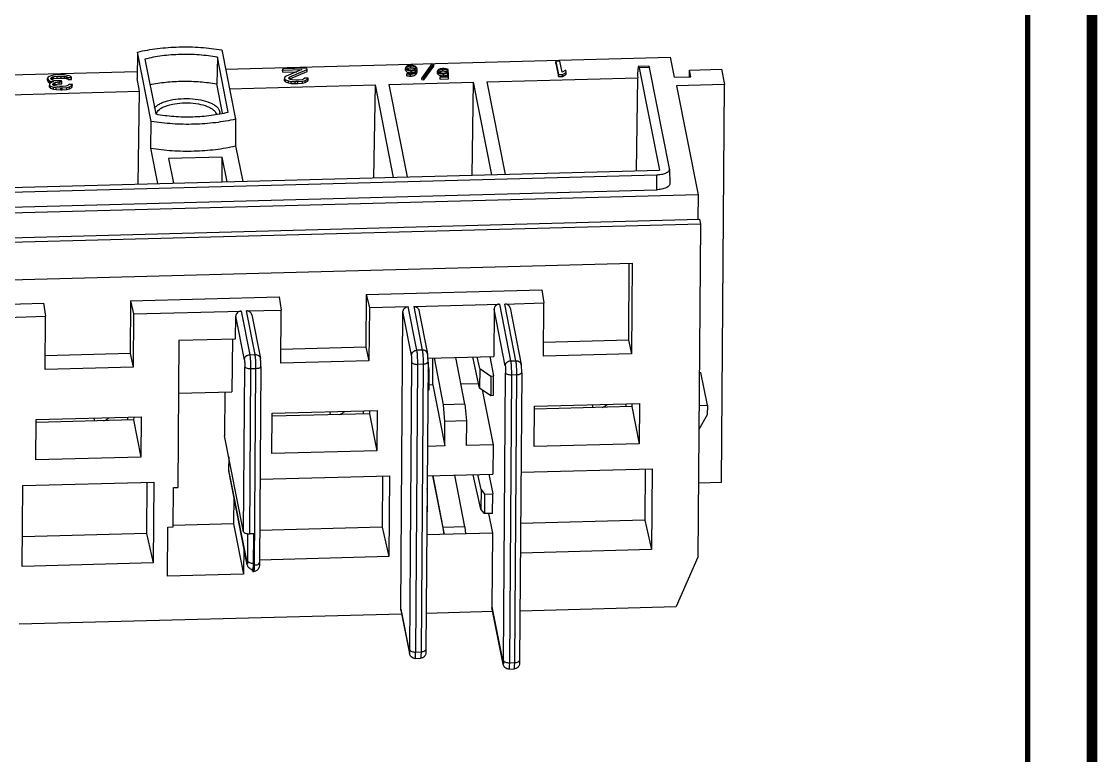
# Model space of a CAD drawing. Header units: millimetres. Extents: x -386 to 595, y -1 to 421.
# Drawn here: x 494.4 to 594.5, y 253.9 to 322.2 of the extents above; entities that cross this region are included whole.
import ezdxf

# ---------------------------------------------------------------- set-up
doc = ezdxf.new("R2010")
doc.units = ezdxf.units.MM
doc.header["$LTSCALE"] = 32.67
doc.layers.get('0').update_dxf_attribs({"linetype": 'CONTINUOUS'})

msp = doc.modelspace()

# ---------------------------------------------------------------- linework, layer by layer
at = {"color": 7, "linetype": 'Continuous'}
for p, q in [((505.21513, 319.32572), (505.17059, 316.87507)), ((506.49107, 312.87693), (505.21513, 319.32572)), ((513.05517, 319.53539), (514.33111, 313.0866)), ((505.89544, 318.66467), (506.904, 313.56722)), ((512.64224, 318.84511), (512.57976, 316.36577)), ((513.65081, 313.74765), (512.64224, 318.84511)), ((513.40873, 317.74845), (554.78621, 318.85502)), ((544.12952, 318.27347), (544.13083, 318.45618)), ((544.12952, 318.27347), (544.37039, 317.05604)), ((544.50461, 318.46618), (544.13083, 318.45618)), ((544.13083, 318.45618), (544.37171, 317.23875)), ((544.70449, 317.45597), (544.50461, 318.46618)), ((555.15453, 316.99346), (554.78621, 318.85502)), ((463.18492, 316.40528), (505.18247, 317.52845)), ((518.7124, 317.59373), (518.71372, 317.77644)), ((518.7124, 317.59373), (518.73803, 317.46421)), ((520.9564, 317.83642), (518.71372, 317.77644)), ((518.71372, 317.77644), (518.73934, 317.64693)), ((518.73803, 317.46421), (518.73934, 317.64693)), ((518.73803, 317.46421), (520.02298, 317.49858)), ((518.73934, 317.64693), (520.48365, 317.69358)), ((520.48365, 317.69358), (519.03898, 317.08206)), ((519.36453, 316.82997), (520.98071, 317.52419)), ((519.36584, 317.01268), (520.98203, 317.7069)), ((520.98203, 317.7069), (520.9564, 317.83642)), ((520.98071, 317.52419), (520.98203, 317.7069)), ((530.14049, 317.63119), (530.14181, 317.8139)), ((530.26706, 317.81725), (530.26657, 317.83069)), ((530.2727, 317.12211), (530.27401, 317.30482)), ((530.32823, 317.34899), (530.27401, 317.30482)), ((530.60382, 317.09252), (530.60513, 317.27523)), ((530.6406, 317.8602), (530.64192, 318.04291)), ((530.6576, 317.40494), (530.65892, 317.58765)), ((531.05678, 317.83569), (531.05692, 317.85547)), ((531.05692, 317.85547), (531.05914, 317.83567)), ((531.1047, 317.72004), (531.11322, 317.66592)), ((531.10742, 317.25332), (531.10874, 317.43603)), ((531.21937, 317.49454), (531.21967, 317.53649)), ((532.573, 318.22143), (531.666, 316.94447)), ((531.85689, 316.73812), (532.76389, 318.01508)), ((531.8582, 316.92084), (532.7652, 318.19779)), ((532.7652, 318.19779), (532.573, 318.22143)), ((532.76389, 318.01508), (532.7652, 318.19779)), ((533.11388, 317.3589), (533.11421, 317.34844)), ((533.11421, 317.34844), (533.11534, 317.54161)), ((533.1152, 317.54161), (533.11553, 317.53116)), ((533.59488, 317.57062), (533.59619, 317.75333)), ((533.66312, 317.11963), (533.66444, 317.30234)), ((534.14188, 317.43472), (533.99324, 317.44356)), ((534.0221, 317.47952), (534.02342, 317.66223)), ((534.0221, 317.47952), (534.09972, 317.5115)), ((534.02342, 317.66223), (534.10103, 317.69421)), ((534.03464, 317.39341), (534.02884, 317.05151)), ((534.09972, 317.5115), (534.10103, 317.69421)), ((534.15206, 317.01209), (534.14188, 317.43472)), ((544.37171, 317.23875), (544.74549, 317.24875)), ((545.0424, 317.64728), (544.70449, 317.45597)), ((544.74417, 317.06603), (545.08208, 317.25735)), ((544.74417, 317.06603), (544.74549, 317.24875)), ((544.74549, 317.24875), (545.0834, 317.44006)), ((545.0834, 317.44006), (545.0424, 317.64728)), ((545.08208, 317.25735), (545.0834, 317.44006)), ((552.78617, 318.0227), (551.81121, 317.99662)), ((552.83236, 317.89348), (551.86245, 317.86754)), ((551.86245, 317.86754), (553.74933, 308.33098)), ((554.69515, 308.47866), (552.83236, 317.89348)), ((556.5419, 317.6425), (559.51947, 317.72213)), ((556.54913, 317.03244), (556.5419, 317.6425)), ((556.66234, 317.03378), (556.5419, 317.6425)), ((559.51947, 317.72213), (559.80049, 316.30179)), ((496.84029, 316.72235), (496.8416, 316.90506)), ((496.84029, 316.72235), (496.86079, 316.61874)), ((496.88852, 316.98444), (496.8416, 316.90506)), ((496.8416, 316.90506), (496.8621, 316.80145)), ((496.86079, 316.61874), (496.8621, 316.80145)), ((496.86079, 316.61874), (496.94358, 316.51679)), ((496.8621, 316.80145), (496.9449, 316.69951)), ((496.99774, 317.06548), (496.88852, 316.98444)), ((496.94358, 316.51679), (496.9449, 316.69951)), ((496.94358, 316.51679), (497.08355, 316.44242)), ((496.9449, 316.69951), (497.08487, 316.62513)), ((497.17438, 317.12228), (496.99774, 317.06548)), ((497.02046, 316.12825), (497.0214, 316.25924)), ((497.06357, 316.41624), (497.02178, 316.31096)), ((497.02178, 316.31096), (497.03203, 316.25916)), ((497.03071, 316.07645), (497.03203, 316.25916)), ((497.03203, 316.25916), (497.11482, 316.15721)), ((497.17279, 316.49728), (497.06357, 316.41624)), ((497.08355, 316.44242), (497.08487, 316.62513)), ((497.08487, 316.62513), (497.4066, 316.58166)), ((497.15309, 316.91339), (497.20513, 316.96687)), ((497.17359, 316.80978), (497.15309, 316.91339)), ((497.4066, 316.58166), (497.17279, 316.49728)), ((497.31868, 316.7095), (497.17359, 316.80978)), ((497.41332, 317.18075), (497.17438, 317.12228)), ((497.20382, 316.78415), (497.20513, 316.96687)), ((497.20513, 316.96687), (497.31948, 317.022)), ((497.21322, 316.78869), (497.31816, 316.83929)), ((497.31816, 316.83929), (497.31948, 317.022)), ((497.31816, 316.83929), (497.43763, 316.86853)), ((497.51582, 316.6627), (497.31868, 316.7095)), ((497.31948, 317.022), (497.43895, 317.05124)), ((497.33326, 316.31929), (497.43735, 316.42624)), ((497.34351, 316.26749), (497.33326, 316.31929)), ((497.48348, 316.19311), (497.34351, 316.26749)), ((497.65738, 317.21332), (497.41332, 317.18075)), ((497.41987, 316.22691), (497.43604, 316.24352)), ((497.43604, 316.24352), (497.43735, 316.42624)), ((497.43604, 316.24352), (497.55038, 316.29866)), ((497.43735, 316.42624), (497.5517, 316.48138)), ((497.43763, 316.86853), (497.43895, 317.05124)), ((497.43763, 316.86853), (497.74399, 316.90276)), ((497.43895, 317.05124), (497.7453, 317.08547)), ((497.89473, 316.64679), (497.51582, 316.6627)), ((497.55038, 316.29866), (497.5517, 316.48138)), ((497.55038, 316.29866), (497.91391, 316.36046)), ((497.5517, 316.48138), (497.91523, 316.54318)), ((498.15576, 317.22665), (497.65738, 317.21332)), ((497.74399, 316.90276), (497.7453, 317.08547)), ((497.74399, 316.90276), (498.11777, 316.91275)), ((497.7453, 317.08547), (498.11909, 317.09547)), ((498.14391, 316.65345), (497.89473, 316.64679)), ((497.91391, 316.36046), (497.91523, 316.54318)), ((497.91391, 316.36046), (498.1631, 316.36713)), ((497.91523, 316.54318), (498.16442, 316.54984)), ((498.11777, 316.91275), (498.11909, 317.09547)), ((498.11777, 316.91275), (498.43438, 316.89518)), ((498.11909, 317.09547), (498.43569, 317.0779)), ((498.16442, 316.54984), (498.14391, 316.65345)), ((498.41007, 317.20741), (498.15576, 317.22665)), ((498.1631, 316.36713), (498.16442, 316.54984)), ((498.66951, 317.16227), (498.41007, 317.20741)), ((498.43438, 316.89518), (498.43569, 317.0779)), ((498.43438, 316.89518), (498.5641, 316.87261)), ((498.43569, 317.0779), (498.56541, 317.05532)), ((498.5641, 316.87261), (498.56541, 317.05532)), ((498.5641, 316.87261), (498.69894, 316.82414)), ((498.56541, 317.05532), (498.70026, 317.00685)), ((498.86665, 317.11546), (498.66951, 317.16227)), ((498.69894, 316.82414), (498.70026, 317.00685)), ((498.69894, 316.82414), (498.77149, 316.774)), ((498.70026, 317.00685), (498.7728, 316.95671)), ((498.83863, 316.30747), (498.72942, 316.22643)), ((498.77149, 316.774), (498.7728, 316.95671)), ((498.77149, 316.774), (499.08297, 316.78233)), ((498.7728, 316.95671), (499.08429, 316.96504)), ((499.15012, 316.3158), (498.83863, 316.30747)), ((499.00662, 317.04108), (498.86665, 317.11546)), ((499.08429, 316.96504), (499.00662, 317.04108)), ((499.08297, 316.78233), (499.08429, 316.96504)), ((499.10832, 316.21053), (499.15012, 316.3158)), ((499.1488, 316.13309), (499.15012, 316.3158)), ((505.40688, 315.68083), (505.17059, 316.87507)), ((513.11918, 313.63947), (512.57976, 316.36577)), ((513.77356, 315.90458), (527.33537, 316.26728)), ((518.88665, 316.71303), (518.8876, 316.84401)), ((518.88665, 316.71303), (518.8969, 316.66122)), ((518.92977, 317.00102), (518.88797, 316.89574)), ((518.88797, 316.89574), (518.89822, 316.84394)), ((518.8969, 316.66122), (518.89822, 316.84394)), ((518.8969, 316.66122), (518.9797, 316.55928)), ((518.89822, 316.84394), (518.98102, 316.74199)), ((519.03898, 317.08206), (518.92977, 317.00102)), ((518.9797, 316.55928), (518.98102, 316.74199)), ((518.9797, 316.55928), (519.24939, 316.46233)), ((518.98102, 316.74199), (519.2507, 316.64505)), ((519.24939, 316.46233), (519.2507, 316.64505)), ((519.24939, 316.46233), (519.50883, 316.41719)), ((519.2507, 316.64505), (519.51014, 316.5999)), ((519.26175, 316.90574), (519.36584, 317.01268)), ((519.272, 316.85393), (519.26175, 316.90574)), ((519.41197, 316.77956), (519.272, 316.85393)), ((519.34836, 316.81336), (519.36453, 316.82997)), ((519.36453, 316.82997), (519.36584, 317.01268)), ((519.60911, 316.73275), (519.41197, 316.77956)), ((519.50883, 316.41719), (519.51014, 316.5999)), ((519.50883, 316.41719), (519.88773, 316.40128)), ((519.51014, 316.5999), (519.88905, 316.584)), ((519.92572, 316.71518), (519.60911, 316.73275)), ((519.88773, 316.40128), (519.88905, 316.584)), ((519.88773, 316.40128), (520.13692, 316.40795)), ((519.88905, 316.584), (520.13824, 316.59066)), ((520.17491, 316.72184), (519.92572, 316.71518)), ((520.13692, 316.40795), (520.13824, 316.59066)), ((520.13692, 316.40795), (520.56787, 316.44551)), ((520.13824, 316.59066), (520.56919, 316.62823)), ((520.48127, 316.75607), (520.17491, 316.72184)), ((520.65791, 316.81288), (520.48127, 316.75607)), ((520.56787, 316.44551), (520.56919, 316.62823)), ((520.56787, 316.44551), (520.80681, 316.50398)), ((520.56919, 316.62823), (520.80813, 316.6867)), ((520.76713, 316.89392), (520.65791, 316.81288)), ((521.07861, 316.90225), (520.76713, 316.89392)), ((520.80681, 316.50398), (520.80813, 316.6867)), ((520.80681, 316.50398), (521.0355, 316.61426)), ((520.80813, 316.6867), (521.03681, 316.79697)), ((521.0355, 316.61426), (521.03681, 316.79697)), ((521.0355, 316.61426), (521.07729, 316.71954)), ((521.03681, 316.79697), (521.07861, 316.90225)), ((521.07729, 316.71954), (521.07861, 316.90225)), ((527.19794, 307.6209), (527.33537, 316.26728)), ((529.03639, 307.67006), (527.33537, 316.26728)), ((528.57824, 316.30051), (536.47139, 316.5116)), ((528.57824, 316.30051), (530.27926, 307.7033)), ((531.66468, 316.76176), (531.666, 316.94447)), ((531.66468, 316.76176), (531.85689, 316.73812)), ((531.666, 316.94447), (531.8582, 316.92084)), ((531.85689, 316.73812), (531.8582, 316.92084)), ((533.33867, 316.85037), (533.34708, 316.80788)), ((534.02884, 317.05151), (533.33999, 317.03309)), ((533.33999, 317.03309), (533.34839, 316.99059)), ((533.34708, 316.80788), (533.34839, 316.99059)), ((533.34708, 316.80788), (534.15074, 316.82937)), ((533.34839, 316.99059), (534.15206, 317.01209)), ((534.15074, 316.82937), (534.15206, 317.01209)), ((536.33396, 307.86523), (536.47139, 316.5116)), ((538.17241, 307.91439), (536.47139, 316.5116)), ((537.71425, 316.54484), (551.75573, 316.92036)), ((537.71425, 316.54484), (539.41527, 307.94763)), ((544.37039, 317.05604), (544.37171, 317.23875)), ((544.37039, 317.05604), (544.74417, 317.06603)), ((551.61831, 308.27398), (551.75573, 316.92036)), ((551.71909, 317.10556), (551.75573, 316.92036)), ((555.15453, 316.99346), (556.66234, 317.03378)), ((559.80049, 316.30179), (555.35861, 316.183)), ((559.53389, 279.30228), (559.80049, 316.30179)), ((491.3654, 315.30531), (505.40688, 315.68083)), ((497.02046, 316.12825), (497.03071, 316.07645)), ((497.03071, 316.07645), (497.11351, 315.9745)), ((497.11351, 315.9745), (497.11482, 316.15721)), ((497.11351, 315.9745), (497.38319, 315.87755)), ((497.11482, 316.15721), (497.38451, 316.06027)), ((497.38319, 315.87755), (497.38451, 316.06027)), ((497.38319, 315.87755), (497.64263, 315.83241)), ((497.38451, 316.06027), (497.64395, 316.01512)), ((497.68062, 316.1463), (497.48348, 316.19311)), ((497.64263, 315.83241), (497.64395, 316.01512)), ((497.64263, 315.83241), (498.08383, 315.81817)), ((497.64395, 316.01512), (498.08515, 316.00088)), ((497.99723, 316.12873), (497.68062, 316.1463)), ((498.24642, 316.1354), (497.99723, 316.12873)), ((498.08383, 315.81817), (498.08515, 316.00088)), ((498.08383, 315.81817), (498.20843, 315.8215)), ((498.08515, 316.00088), (498.20974, 316.00422)), ((498.20843, 315.8215), (498.20974, 316.00422)), ((498.20843, 315.8215), (498.63938, 315.85907)), ((498.20974, 316.00422), (498.6407, 316.04178)), ((498.55278, 316.16963), (498.24642, 316.1354)), ((498.72942, 316.22643), (498.55278, 316.16963)), ((498.63938, 315.85907), (498.6407, 316.04178)), ((498.63938, 315.85907), (498.87832, 315.91754)), ((498.6407, 316.04178), (498.87963, 316.10025)), ((498.87832, 315.91754), (498.87963, 316.10025)), ((498.87832, 315.91754), (499.10701, 316.02781)), ((498.87963, 316.10025), (499.10832, 316.21053)), ((499.10701, 316.02781), (499.10832, 316.21053)), ((499.10701, 316.02781), (499.1488, 316.13309)), ((505.26945, 307.03445), (505.40688, 315.68083)), ((555.35861, 316.183), (557.36593, 306.03771)), ((506.4531, 310.39306), (506.49107, 312.87693)), ((514.33111, 313.0866), (514.34011, 310.60399)), ((507.1079, 307.08362), (506.4531, 310.39306)), ((514.34011, 310.60399), (514.99491, 307.29455)), ((513.0903, 309.54515), (508.10655, 309.41187)), ((508.10655, 309.41187), (508.55953, 307.12244)), ((513.07371, 307.24317), (513.0903, 309.54515)), ((513.54328, 307.25572), (513.0903, 309.54515)), ((468.91253, 306.06214), (553.74933, 308.33098)), ((554.69895, 308.43903), (554.69515, 308.47866)), ((554.69939, 308.43993), (554.72879, 307.06948)), ((469.35078, 305.65375), (553.47645, 307.90357)), ((553.47645, 307.90357), (553.46973, 306.51727)), ((469.34406, 304.26746), (553.46973, 306.51727)), ((557.36593, 306.03771), (465.67765, 303.58564)), ((557.36593, 306.03771), (557.32793, 303.76563)), ((465.8712, 301.31348), (557.47249, 303.76322)), ((557.56239, 303.30885), (465.9611, 300.85911)), ((557.56239, 303.30885), (557.33923, 272.33889)), ((557.47249, 303.76322), (557.56239, 303.30885)), ((472.25212, 297.56875), (551.22152, 299.68067)), ((550.91962, 299.6726), (550.86805, 292.51514)), ((551.22152, 299.68067), (551.16078, 291.25126)), ((504.55448, 296.17333), (518.38719, 296.54326)), ((518.38719, 296.54326), (518.57587, 295.32443)), ((526.48297, 296.75977), (526.44768, 291.86205)), ((526.48297, 296.75977), (542.80755, 297.19635)), ((526.48297, 296.75977), (526.77605, 295.54373)), ((542.80755, 297.19635), (542.99624, 295.97752)), ((480.13412, 295.52024), (496.4587, 295.95682)), ((496.4587, 295.95682), (496.64738, 294.73799)), ((504.55448, 296.17333), (504.51919, 291.2756)), ((504.55448, 296.17333), (504.84756, 294.95729)), ((515.34985, 295.23816), (518.57587, 295.32443)), ((516.15278, 291.18004), (515.34985, 295.23816)), ((518.54024, 290.37887), (518.57587, 295.32443)), ((526.77605, 295.54373), (526.74041, 290.59817)), ((526.77605, 295.54373), (530.40077, 295.64067)), ((531.2037, 291.58256), (530.40077, 295.64067)), ((530.89914, 295.654), (538.87314, 295.86725)), ((530.89914, 295.654), (531.70207, 291.59589)), ((531.38634, 295.29426), (532.18927, 291.23615)), ((538.37147, 295.39714), (538.33988, 291.01201)), ((539.41528, 290.12159), (538.37147, 295.39714)), ((538.87314, 295.86725), (539.91695, 290.5917)), ((539.37152, 295.88058), (542.99624, 295.97752)), ((540.41532, 290.60503), (539.37152, 295.88058)), ((539.85872, 295.52084), (540.90252, 290.2453)), ((542.9606, 291.03196), (542.99624, 295.97752)), ((493.02266, 294.64105), (496.64738, 294.73799)), ((496.61175, 289.79243), (496.64738, 294.73799)), ((504.84756, 294.95729), (504.81192, 290.01173)), ((504.84756, 294.95729), (514.85148, 295.22483)), ((514.33467, 292.65351), (514.34981, 294.75472)), ((515.15274, 290.6966), (514.34981, 294.75472)), ((514.85148, 295.22483), (515.6544, 291.16672)), ((515.83705, 294.87842), (516.63998, 290.82031)), ((529.69965, 267.48945), (529.8991, 295.17056)), ((530.70203, 291.11245), (529.8991, 295.17056)), ((509.0519, 292.51223), (508.95316, 278.80871)), ((509.0519, 292.51223), (514.33467, 292.65351)), ((514.03503, 292.6455), (513.99954, 287.71946)), ((550.86805, 292.51514), (542.96977, 292.30391)), ((550.86805, 292.51514), (551.16078, 291.25126)), ((504.51919, 291.2756), (496.62091, 291.06438)), ((504.51919, 291.2756), (504.81192, 290.01173)), ((526.44768, 291.86205), (518.5494, 291.65082)), ((526.44768, 291.86205), (526.74041, 290.59817)), ((531.70207, 291.59589), (531.2037, 291.58256)), ((551.16078, 291.25126), (542.9606, 291.03196)), ((515.6544, 291.16672), (516.15278, 291.18004)), ((526.74041, 290.59817), (518.54024, 290.37887)), ((530.54601, 263.68521), (530.73889, 290.45276)), ((531.08453, 263.49564), (531.27741, 290.26318)), ((531.77578, 290.27651), (531.27741, 290.26318)), ((531.77578, 290.27651), (531.58291, 263.50896)), ((532.23562, 290.47581), (532.04275, 263.70827)), ((532.22674, 290.84853), (538.33988, 291.01201)), ((532.3457, 289.75388), (532.23495, 290.382)), ((532.67116, 288.35131), (532.68925, 290.8609)), ((533.67413, 286.49518), (532.82688, 290.86458)), ((535.66763, 286.5485), (534.82038, 290.91789)), ((537.03038, 288.05238), (536.39241, 290.95993)), ((537.04354, 289.87952), (536.80406, 290.97094)), ((537.96717, 291.00205), (538.32671, 289.18488)), ((539.91695, 290.5917), (540.41532, 290.60503)), ((504.81192, 290.01173), (496.61175, 289.79243)), ((515.079, 274.68897), (515.18959, 290.03691)), ((515.72811, 289.84734), (515.61752, 274.49939)), ((516.22649, 289.86066), (515.72811, 289.84734)), ((516.09483, 271.5893), (516.22649, 289.86066)), ((516.68633, 290.05997), (516.55467, 271.78861)), ((532.22958, 289.63747), (532.3457, 289.75388)), ((532.33253, 287.92674), (532.3457, 289.75388)), ((537.04354, 289.87952), (537.03038, 288.05238)), ((537.04354, 289.87952), (538.07753, 289.17821)), ((539.25926, 262.69436), (539.45213, 289.4619)), ((539.99066, 289.27233), (539.79778, 262.50478)), ((540.48903, 289.28565), (539.99066, 289.27233)), ((540.29616, 262.51811), (540.48903, 289.28565)), ((540.94887, 289.48496), (540.756, 262.71741)), ((557.46297, 289.51208), (557.61154, 289.51605)), ((558.21373, 286.47247), (557.61154, 289.51605)), ((532.67116, 288.35131), (532.33553, 288.34233)), ((532.67116, 288.35131), (533.79526, 282.66995)), ((536.93974, 288.46546), (535.3044, 288.42173)), ((538.07753, 289.17821), (538.06436, 287.35108)), ((538.07753, 289.17821), (538.32671, 289.18488)), ((538.31355, 287.35774), (538.32671, 289.18488)), ((509.0164, 287.58619), (513.99954, 287.71946)), ((513.342, 287.70187), (513.31256, 283.61682)), ((532.33253, 287.92674), (532.21642, 287.81033)), ((538.06436, 287.35108), (537.03038, 288.05238)), ((537.27182, 287.88862), (538.28063, 282.7899)), ((538.31355, 287.35774), (538.06436, 287.35108)), ((535.66763, 286.5485), (533.67413, 286.49518)), ((533.81172, 284.95387), (533.67413, 286.49518)), ((535.66763, 286.5485), (535.80522, 285.00718)), ((542.11614, 282.61846), (542.14313, 286.36409)), ((542.14313, 286.36409), (551.91128, 286.62532)), ((551.20166, 286.32984), (542.15052, 286.08778)), ((547.59339, 286.23334), (547.53897, 286.50839)), ((550.61867, 286.59075), (550.61711, 286.31421)), ((551.20387, 286.6064), (551.20166, 286.32984)), ((551.20166, 286.32984), (551.88429, 282.87969)), ((551.91128, 286.62532), (551.88429, 282.87969)), ((557.44092, 286.4518), (558.21373, 286.47247)), ((558.21373, 286.47247), (558.20715, 285.5589)), ((495.79428, 285.12456), (505.56242, 285.38579)), ((501.24453, 284.99381), (501.19011, 285.26886)), ((504.26981, 285.35122), (504.26825, 285.07467)), ((504.85501, 285.36687), (504.8528, 285.09031)), ((505.56242, 285.38579), (505.53543, 281.64016)), ((517.69578, 281.96537), (517.72277, 285.711)), ((517.72277, 285.711), (527.49091, 285.97224)), ((526.78129, 285.67675), (517.73016, 285.43469)), ((523.17302, 285.58025), (523.1186, 285.85531)), ((526.1983, 285.93767), (526.19674, 285.66112)), ((526.7835, 285.95332), (526.78129, 285.67675)), ((526.78129, 285.67675), (527.46393, 282.22661)), ((527.49091, 285.97224), (527.46393, 282.22661)), ((558.20715, 285.5589), (557.42469, 284.19818)), ((495.76729, 281.37893), (495.79428, 285.12456)), ((504.8528, 285.09031), (495.80167, 284.84825)), ((504.8528, 285.09031), (505.53543, 281.64016)), ((533.79526, 282.66995), (533.81172, 284.95387)), ((535.80522, 285.00718), (533.81172, 284.95387)), ((535.80522, 285.00718), (535.78876, 282.72326)), ((515.079, 274.68897), (513.31256, 283.61682)), ((527.46393, 282.22661), (517.69578, 281.96537)), ((533.79526, 282.66995), (532.17907, 282.62672)), ((538.28063, 282.7899), (535.78876, 282.72326)), ((538.28063, 282.7899), (538.26089, 280.0492)), ((551.88429, 282.87969), (542.11614, 282.61846)), ((505.53543, 281.64016), (495.76729, 281.37893)), ((513.69718, 281.67291), (513.68822, 280.43)), ((513.68822, 280.43), (513.69703, 280.34436)), ((513.68822, 280.43), (515.41452, 271.70505)), ((515.4224, 271.62133), (513.69611, 280.34628)), ((540.8896, 280.22313), (553.07678, 280.54906)), ((552.42268, 280.53157), (552.38838, 275.77161)), ((553.07678, 280.54906), (553.02262, 273.03321)), ((494.54075, 278.9836), (506.72792, 279.30953)), ((506.07382, 279.29203), (506.03952, 274.53208)), ((506.72792, 279.30953), (506.67377, 271.79368)), ((516.61077, 279.57383), (528.65641, 279.89597)), ((528.00231, 279.87848), (527.96801, 275.11853)), ((528.65641, 279.89597), (528.60226, 272.38012)), ((532.15932, 279.88602), (538.26089, 280.0492)), ((532.6574, 279.89934), (533.73602, 274.44784)), ((533.65553, 275.09688), (532.72396, 279.90112)), ((535.64903, 275.1502), (534.71746, 279.95443)), ((537.1498, 276.78342), (536.44389, 280.00061)), ((537.16297, 278.61056), (536.85555, 280.01161)), ((537.88818, 280.03923), (538.24772, 278.22206)), ((557.38899, 279.24492), (559.53389, 279.30228)), ((494.48659, 271.46775), (494.54075, 278.9836)), ((508.52813, 275.14378), (508.55446, 278.79805)), ((508.55446, 278.79805), (508.95316, 278.80871)), ((532.14842, 278.37389), (532.19088, 278.47759)), ((532.19088, 278.47759), (532.15081, 278.70488)), ((532.17772, 276.65045), (532.19088, 278.47759)), ((537.16297, 278.61056), (537.1498, 276.78342)), ((537.16297, 278.61056), (537.50016, 278.20207)), ((537.50016, 278.20207), (538.24772, 278.22206)), ((538.23455, 276.39493), (538.24772, 278.22206)), ((514.16869, 277.95778), (514.15039, 275.4187)), ((537.50016, 278.20207), (537.48699, 276.37493)), ((532.17772, 276.65045), (532.13526, 276.54675)), ((537.48699, 276.37493), (537.1498, 276.78342)), ((538.23455, 276.39493), (537.48699, 276.37493)), ((537.86185, 276.38496), (538.22139, 274.56779)), ((514.15039, 275.4187), (508.5248, 275.26825)), ((514.15039, 275.4187), (515.07376, 270.75187)), ((552.38838, 275.77161), (540.84784, 275.46298)), ((552.38838, 275.77161), (553.02262, 273.03321)), ((506.03952, 274.53208), (494.50645, 274.22365)), ((506.03952, 274.53208), (506.67377, 271.79368)), ((507.99684, 270.56261), (508.02975, 275.13045)), ((508.02975, 275.13045), (508.52813, 275.14378)), ((515.45795, 271.95893), (515.47631, 274.50703)), ((516.01622, 274.51006), (515.61752, 274.49939)), ((515.99521, 271.59415), (516.01622, 274.51006)), ((527.96801, 275.11853), (516.57647, 274.81388)), ((527.96801, 275.11853), (528.60226, 272.38012)), ((538.22139, 274.56779), (532.11982, 274.40461)), ((535.64903, 275.1502), (533.65553, 275.09688)), ((533.73602, 274.44784), (533.65553, 275.09688)), ((535.64903, 275.1502), (535.72952, 274.50115)), ((538.22139, 274.56779), (538.17202, 267.71603)), ((515.09205, 273.29095), (515.07376, 270.75187)), ((528.60226, 272.38012), (516.55662, 272.05798)), ((553.02262, 273.03321), (540.83545, 272.70728)), ((557.33923, 272.33889), (555.31282, 267.71774)), ((506.67377, 271.79368), (494.48659, 271.46775)), ((515.4224, 271.62133), (515.41452, 271.70505)), ((516.09483, 271.5893), (515.99521, 271.59415)), ((515.07376, 270.75187), (507.99684, 270.56261)), ((515.90828, 271.07888), (515.88759, 271.18346)), ((515.9416, 270.99281), (516.04127, 270.99547)), ((529.69965, 267.48945), (530.50257, 263.43133)), ((529.70815, 267.4041), (529.69965, 267.48945)), ((529.70753, 267.40573), (530.51046, 263.34762)), ((538.25327, 267.26151), (532.06716, 267.09607)), ((538.17202, 267.71603), (538.18083, 267.6304)), ((538.17202, 267.71603), (539.21582, 262.44048)), ((539.22371, 262.35676), (538.1799, 267.63231)), ((540.78923, 267.32933), (555.31282, 267.71774)), ((529.7809, 267.03493), (494.19068, 266.08312)), ((530.50257, 263.43133), (530.51046, 263.34762)), ((531.08453, 263.49564), (531.58291, 263.50896)), ((531.03097, 262.9018), (531.52935, 262.91513)), ((539.22371, 262.35676), (539.21582, 262.44048)), ((539.79778, 262.50478), (540.29616, 262.51811)), ((539.74422, 261.91095), (540.2426, 261.92428))]:
    msp.add_line(p, q, dxfattribs=at)
for points, const_width in [([(594, 0), (594, 420)], 1), ([(588, 414), (588, 6)], 0.5)]:
    msp.add_lwpolyline(points, dxfattribs=dict(at, const_width=const_width))
for centre, radius, start, end in [((530.62368, 319.35019), 2.07504, 260.2986742, 269.4877594), ((530.62958, 318.65116), 1.33384, 264.8157717, 268.588712), ((530.63858, 318.62708), 1.2221, 266.1685703, 268.1448272), ((530.64458, 318.82164), 1.41676, 268.1566902, 270.5265108), ((530.69958, 316.08067), 1.99521, 91.5280385, 92.1988162), ((530.77124, 317.6834), 0.32363, 310.2841581, 315.8606704), ((530.74021, 317.75278), 0.39259, 324.6968195, 329.0354492), ((530.77749, 318.14527), 0.53655, 306.1316259, 307.5780908), ((530.78342, 317.67194), 0.43773, 7.7900091, 11.2194102), ((530.88654, 317.49667), 0.33284, 353.0809237, 359.6342764), ((533.73675, 315.30398), 2.48712, 92.9132543, 93.315351), ((533.71042, 316.91624), 0.64376, 61.0424861, 62.0440926), ((530.62237, 319.16748), 2.07504, 260.2986742, 269.4877594), ((512.07477, 313.44718), 0.47861, 9.0948605, 11.1941076), ((515.58483, 275.7143), 1.21535, 264.3787947, 271.5412939), ((515.92967, 271.67165), 0.49631, 269.1728587, 271.5295351)]:
    msp.add_arc(centre, radius, start, end, dxfattribs=at)
for centre, major_axis, ratio, start_param, end_param in [((551.83953, 316.49684), (-0.02811, 1.49978), 0.079567745, -0.419421233, 1.151375094), ((552.86163, 316.52418), (-0.076, 1.4985), 0.065338824, -0.421621814, -0.001930586), ((547.63629, 287.91016), (1.95865, 0.40464), 0.917510668, -1.341636721, -1.061377461), ((501.28744, 286.67063), (1.95865, 0.40464), 0.917510668, -1.341636721, -1.061377461), ((523.21593, 287.25708), (1.95865, 0.40464), 0.917510668, -1.341636721, -1.061377461)]:
    msp.add_ellipse(centre, major_axis=major_axis, ratio=ratio, start_param=start_param, end_param=end_param, dxfattribs=at)
for points, knots in [([(505.21513, 319.32572), (505.82515, 319.47075), (507.10275, 319.69229), (509.07125, 319.83523), (511.07596, 319.79558), (512.40581, 319.64454), (513.05517, 319.53539)], [0, 0, 0, 0, 0.238463578, 0.491970313, 0.749574481, 1, 1, 1, 1]), ([(512.64224, 318.84511), (512.08541, 318.94792), (510.93957, 319.09033), (509.20956, 319.13036), (507.51305, 319.00164), (506.41562, 318.79852), (505.89544, 318.66467)], [0, 0, 0, 0, 0.250005424, 0.508638578, 0.762850517, 1, 1, 1, 1]), ([(530.14049, 317.63119), (530.15861, 317.58644), (530.22324, 317.4997), (530.3199, 317.45543), (530.37221, 317.43936)], [0, 0, 0, 0, 0.468749861, 1, 1, 1, 1]), ([(530.62303, 318.0744), (530.5527, 318.0717), (530.42923, 318.06048), (530.27071, 318.01504), (530.16226, 317.93178), (530.14148, 317.85111), (530.14181, 317.8139)], [0, 0, 0, 0, 0.350571546, 0.614821732, 0.814662385, 1, 1, 1, 1]), ([(530.14181, 317.8139), (530.15685, 317.77675), (530.20498, 317.70504), (530.32277, 317.63249), (530.47858, 317.59302), (530.59493, 317.5871), (530.65892, 317.58765)], [0, 0, 0, 0, 0.201124482, 0.418237843, 0.678950413, 1, 1, 1, 1]), ([(530.26674, 317.83069), (530.26697, 317.86183), (530.28362, 317.92777), (530.36856, 317.99762), (530.49251, 318.03447), (530.58802, 318.04195), (530.64192, 318.04291)], [0, 0, 0, 0, 0.195963305, 0.400180737, 0.660778148, 1, 1, 1, 1]), ([(530.40813, 317.67441), (530.37575, 317.68872), (530.31599, 317.72597), (530.27833, 317.78622), (530.26706, 317.81725)], [0, 0, 0, 0, 0.51742823, 1, 1, 1, 1]), ([(530.50905, 317.32278), (530.49462, 317.32407), (530.43403, 317.33045), (530.37383, 317.34028), (530.32823, 317.34899)], [0, 0, 0, 0, 0.237849482, 1, 1, 1, 1]), ([(530.3405, 317.78987), (530.3445, 317.79269), (530.36171, 317.80403), (530.38029, 317.81323), (530.39481, 317.81925)], [0, 0, 0, 0, 0.237139767, 1, 1, 1, 1]), ([(530.37221, 317.43936), (530.38591, 317.43515), (530.44638, 317.41898), (530.50881, 317.41094), (530.55691, 317.4077)], [0, 0, 0, 0, 0.22920818, 1, 1, 1, 1]), ([(530.39481, 317.81925), (530.40575, 317.82379), (530.45611, 317.84172), (530.50924, 317.85074), (530.55055, 317.855)], [0, 0, 0, 0, 0.221969879, 1, 1, 1, 1]), ([(530.48416, 317.64909), (530.47733, 317.65076), (530.45148, 317.65758), (530.42615, 317.66645), (530.40813, 317.67441)], [0, 0, 0, 0, 0.263250139, 1, 1, 1, 1]), ([(530.57901, 317.63315), (530.57058, 317.63403), (530.53874, 317.63781), (530.50709, 317.64349), (530.48416, 317.64909)], [0, 0, 0, 0, 0.264053949, 1, 1, 1, 1]), ([(530.55055, 317.855), (530.55768, 317.85574), (530.58763, 317.85846), (530.6177, 317.85979), (530.6406, 317.8602)], [0, 0, 0, 0, 0.238322863, 1, 1, 1, 1]), ([(530.68231, 317.62758), (530.67326, 317.62768), (530.63877, 317.62837), (530.60431, 317.63051), (530.57901, 317.63315)], [0, 0, 0, 0, 0.262484779, 1, 1, 1, 1]), ([(530.90383, 317.38645), (530.88325, 317.37611), (530.78545, 317.33603), (530.67895, 317.3218), (530.59672, 317.31772)], [0, 0, 0, 0, 0.218590402, 1, 1, 1, 1]), ([(530.60382, 317.09252), (530.65741, 317.09495), (530.83303, 317.11026), (531.01631, 317.1688), (531.10742, 317.25332)], [0, 0, 0, 0, 0.301542305, 1, 1, 1, 1]), ([(530.60513, 317.27523), (530.65873, 317.27767), (530.83435, 317.29297), (531.01762, 317.35152), (531.10874, 317.43603)], [0, 0, 0, 0, 0.301542305, 1, 1, 1, 1]), ([(530.6406, 317.8602), (530.64792, 317.86033), (530.67605, 317.86057), (530.7042, 317.85974), (530.72497, 317.85838)], [0, 0, 0, 0, 0.260028982, 1, 1, 1, 1]), ([(530.64192, 318.04291), (530.69384, 318.04384), (530.78816, 318.03962), (530.91431, 318.00704), (531.00875, 317.94603), (531.04574, 317.88625), (531.05692, 317.85547)], [0, 0, 0, 0, 0.321190073, 0.580949118, 0.797426186, 1, 1, 1, 1]), ([(531.08733, 317.96975), (531.06241, 317.98938), (530.92876, 318.06737), (530.7676, 318.07841), (530.64638, 318.07516)], [0, 0, 0, 0, 0.207378314, 1, 1, 1, 1]), ([(530.6576, 317.40494), (530.67323, 317.40508), (530.73256, 317.40677), (530.79181, 317.41341), (530.83475, 317.42171)], [0, 0, 0, 0, 0.263232592, 1, 1, 1, 1]), ([(530.65892, 317.58765), (530.7414, 317.58837), (530.89515, 317.60527), (531.0372, 317.67055), (531.09386, 317.71192)], [0, 0, 0, 0, 0.540388737, 1, 1, 1, 1]), ([(530.85308, 317.6572), (530.84056, 317.65389), (530.78429, 317.64058), (530.72691, 317.63234), (530.68231, 317.62758)], [0, 0, 0, 0, 0.224013867, 1, 1, 1, 1]), ([(530.72497, 317.85838), (530.73211, 317.85792), (530.7594, 317.8558), (530.7866, 317.85228), (530.80651, 317.84872)], [0, 0, 0, 0, 0.261340135, 1, 1, 1, 1]), ([(530.80651, 317.84872), (530.81888, 317.8465), (530.86399, 317.83699), (530.9081, 317.8214), (530.93763, 317.80545)], [0, 0, 0, 0, 0.27257583, 1, 1, 1, 1]), ([(530.83475, 317.42171), (530.84929, 317.42452), (530.90449, 317.43674), (530.95839, 317.45523), (530.99626, 317.47277)], [0, 0, 0, 0, 0.261925485, 1, 1, 1, 1]), ([(530.98126, 317.70983), (530.97282, 317.70434), (530.93252, 317.68135), (530.88811, 317.66645), (530.85308, 317.6572)], [0, 0, 0, 0, 0.217693081, 1, 1, 1, 1]), ([(530.98049, 317.43653), (530.97486, 317.43175), (530.9509, 317.41274), (530.92454, 317.39685), (530.90383, 317.38645)], [0, 0, 0, 0, 0.241690524, 1, 1, 1, 1]), ([(530.93763, 317.80545), (530.94512, 317.8014), (530.97311, 317.78482), (530.99828, 317.76326), (531.01384, 317.74498)], [0, 0, 0, 0, 0.261952199, 1, 1, 1, 1]), ([(531.04577, 317.77958), (531.04268, 317.77289), (531.02682, 317.74503), (531.00184, 317.72322), (530.98126, 317.70983)], [0, 0, 0, 0, 0.230799328, 1, 1, 1, 1]), ([(531.11069, 317.63745), (531.10948, 317.6303), (531.10256, 317.59991), (531.0891, 317.57127), (531.07684, 317.55079)], [0, 0, 0, 0, 0.232954993, 1, 1, 1, 1]), ([(531.10742, 317.25332), (531.11373, 317.25917), (531.13715, 317.28215), (531.15786, 317.30797), (531.17084, 317.32841)], [0, 0, 0, 0, 0.262196446, 1, 1, 1, 1]), ([(531.10874, 317.43603), (531.14317, 317.46797), (531.20117, 317.54147), (531.22037, 317.63353), (531.22069, 317.67726)], [0, 0, 0, 0, 0.51782806, 1, 1, 1, 1]), ([(531.19447, 317.82222), (531.19082, 317.83196), (531.17503, 317.86938), (531.15253, 317.90403), (531.13266, 317.92678)], [0, 0, 0, 0, 0.256148124, 1, 1, 1, 1]), ([(531.17084, 317.32841), (531.1771, 317.33826), (531.19956, 317.37801), (531.21283, 317.42287), (531.21695, 317.45657)], [0, 0, 0, 0, 0.255812294, 1, 1, 1, 1]), ([(533.11421, 317.34844), (533.12347, 317.32118), (533.15331, 317.26779), (533.22799, 317.20582), (533.32912, 317.16129), (533.40632, 317.14377), (533.4487, 317.13681)], [0, 0, 0, 0, 0.208092279, 0.430452687, 0.689556897, 1, 1, 1, 1]), ([(533.21311, 317.69891), (533.1843, 317.6811), (533.13317, 317.63749), (533.11555, 317.57176), (533.11534, 317.54161)], [0, 0, 0, 0, 0.529056452, 1, 1, 1, 1]), ([(533.1702, 317.44147), (533.21936, 317.39003), (533.38762, 317.31562), (533.56149, 317.30377), (533.66444, 317.30234)], [0, 0, 0, 0, 0.408662511, 1, 1, 1, 1]), ([(533.59291, 317.78694), (533.51895, 317.78265), (533.38864, 317.77018), (533.26141, 317.72876), (533.21311, 317.69891)], [0, 0, 0, 0, 0.566122271, 1, 1, 1, 1]), ([(533.23994, 317.53876), (533.24135, 317.56856), (533.25935, 317.63091), (533.33896, 317.69897), (533.45539, 317.73895), (533.54546, 317.75007), (533.59619, 317.75333)], [0, 0, 0, 0, 0.196907779, 0.404000103, 0.664515277, 1, 1, 1, 1]), ([(533.37408, 317.40297), (533.34329, 317.41765), (533.28744, 317.45362), (533.25074, 317.50994), (533.23994, 317.53876)], [0, 0, 0, 0, 0.52563362, 1, 1, 1, 1]), ([(533.28475, 317.46731), (533.29173, 317.47477), (533.32558, 317.50544), (533.36797, 317.52526), (533.40139, 317.5366)], [0, 0, 0, 0, 0.224402219, 1, 1, 1, 1]), ([(533.49914, 317.36303), (533.48748, 317.3654), (533.44477, 317.37512), (533.40289, 317.38922), (533.37408, 317.40297)], [0, 0, 0, 0, 0.271552758, 1, 1, 1, 1]), ([(533.40139, 317.5366), (533.40823, 317.53892), (533.4377, 317.54815), (533.46794, 317.55478), (533.49125, 317.55881)], [0, 0, 0, 0, 0.233889773, 1, 1, 1, 1]), ([(533.49125, 317.55881), (533.49933, 317.5602), (533.53369, 317.56558), (533.56835, 317.56891), (533.59488, 317.57062)], [0, 0, 0, 0, 0.235685568, 1, 1, 1, 1]), ([(533.65603, 317.34484), (533.64184, 317.3455), (533.58928, 317.34875), (533.53684, 317.35538), (533.49914, 317.36303)], [0, 0, 0, 0, 0.269659387, 1, 1, 1, 1]), ([(533.59488, 317.57062), (533.60872, 317.57099), (533.66211, 317.57151), (533.71558, 317.56827), (533.75481, 317.56333)], [0, 0, 0, 0, 0.259358633, 1, 1, 1, 1]), ([(533.59619, 317.75333), (533.6364, 317.75441), (533.7827, 317.75142), (533.9304, 317.71371), (534.02342, 317.66223)], [0, 0, 0, 0, 0.274501962, 1, 1, 1, 1]), ([(533.96297, 317.74705), (533.93688, 317.75434), (533.8212, 317.78094), (533.7018, 317.78837), (533.61034, 317.78788)], [0, 0, 0, 0, 0.228533935, 1, 1, 1, 1]), ([(533.99324, 317.44356), (533.95341, 317.40929), (533.84081, 317.35966), (533.72215, 317.34661), (533.65603, 317.34484)], [0, 0, 0, 0, 0.442683207, 1, 1, 1, 1]), ([(533.66444, 317.30234), (533.73826, 317.30622), (533.86537, 317.31963), (533.99074, 317.36158), (534.03464, 317.39341)], [0, 0, 0, 0, 0.576827589, 1, 1, 1, 1]), ([(533.75481, 317.56333), (533.76726, 317.56177), (533.81543, 317.5547), (533.86303, 317.54352), (533.89751, 317.53266)], [0, 0, 0, 0, 0.257564408, 1, 1, 1, 1]), ([(534.10103, 317.69421), (534.09038, 317.6996), (534.04577, 317.72068), (533.99898, 317.737), (533.96297, 317.74705)], [0, 0, 0, 0, 0.242040546, 1, 1, 1, 1]), ([(506.3529, 316.2881), (506.84491, 316.39461), (507.86901, 316.55409), (509.43834, 316.6448), (511.02363, 316.59205), (512.07055, 316.45881), (512.57976, 316.36577)], [0, 0, 0, 0, 0.241155315, 0.495416427, 0.752027217, 1, 1, 1, 1]), ([(533.4487, 317.13681), (533.46492, 317.13415), (533.53599, 317.12422), (533.60782, 317.1204), (533.66312, 317.11963)], [0, 0, 0, 0, 0.229045226, 1, 1, 1, 1]), ([(533.66312, 317.11963), (533.67704, 317.12036), (533.72947, 317.1237), (533.78178, 317.12951), (533.81987, 317.13582)], [0, 0, 0, 0, 0.265177211, 1, 1, 1, 1]), ([(533.81987, 317.13582), (533.83388, 317.13813), (533.88462, 317.14761), (533.93479, 317.16148), (533.96937, 317.17585)], [0, 0, 0, 0, 0.274968951, 1, 1, 1, 1]), ([(533.96937, 317.17585), (533.97537, 317.17835), (533.99758, 317.18819), (534.01891, 317.20024), (534.03332, 317.2107)], [0, 0, 0, 0, 0.267369375, 1, 1, 1, 1]), ([(506.77464, 314.1037), (506.82842, 314.17992), (506.97417, 314.32726), (507.25515, 314.51021), (507.60862, 314.6705), (508.18789, 314.85517), (509.01508, 314.99259), (510.05273, 315.01671), (511.05621, 314.90189), (511.81153, 314.69287), (512.29877, 314.45583), (512.56926, 314.26624), (512.75945, 314.05824), (512.83012, 313.89875), (512.84527, 313.82216)], [0, 0, 0, 0, 0.041927652, 0.091870236, 0.150052039, 0.215814656, 0.364674301, 0.52501103, 0.680912694, 0.817302672, 0.874650682, 0.923723443, 0.964911294, 1, 1, 1, 1]), ([(506.99939, 313.68745), (507.07063, 313.84513), (507.29748, 314.04958), (507.66256, 314.24426), (508.17544, 314.43485), (508.9283, 314.58225), (509.8907, 314.62514), (510.83595, 314.5336), (511.55413, 314.34757), (512.02046, 314.1303), (512.27979, 313.95493), (512.46229, 313.76148), (512.53008, 313.61184), (512.54427, 313.5401)], [0, 0, 0, 0, 0.084449745, 0.13960774, 0.203134947, 0.350238144, 0.512146974, 0.67174441, 0.81238079, 0.871579774, 0.922116332, 0.964306179, 1, 1, 1, 1]), ([(506.904, 313.56722), (507.46084, 313.46441), (508.60668, 313.32199), (510.33669, 313.28196), (512.03319, 313.41068), (513.13063, 313.61381), (513.65081, 313.74765)], [0, 0, 0, 0, 0.250005424, 0.508638578, 0.762850517, 1, 1, 1, 1]), ([(506.95979, 313.55842), (506.96524, 313.59147), (506.97731, 313.6353), (506.99462, 313.67691), (506.99939, 313.68745)], [0, 0, 0, 0, 0.743308295, 1, 1, 1, 1]), ([(512.84527, 313.82216), (512.85721, 313.76186), (512.85863, 313.67707), (512.84049, 313.59662), (512.83478, 313.57648)], [0, 0, 0, 0, 0.746036153, 1, 1, 1, 1]), ([(514.33111, 313.0866), (513.72109, 312.94157), (512.4435, 312.72004), (510.475, 312.5771), (508.47029, 312.61675), (507.14044, 312.76779), (506.49107, 312.87693)], [0, 0, 0, 0, 0.238463578, 0.491970313, 0.749574481, 1, 1, 1, 1]), ([(506.4531, 310.39306), (507.10634, 310.28317), (508.44417, 310.13108), (510.46094, 310.09113), (512.44126, 310.23499), (513.72649, 310.45799), (514.34011, 310.60399)], [0, 0, 0, 0, 0.250421687, 0.508035534, 0.76154884, 1, 1, 1, 1]), ([(553.47645, 307.90357), (553.63638, 307.90784), (553.86937, 307.93069), (554.1597, 307.99962), (554.34365, 308.06474), (554.49494, 308.14252), (554.60904, 308.23127), (554.68265, 308.3302), (554.69992, 308.40474), (554.69937, 308.43903)], [0, 0, 0, 0, 0.336273291, 0.489150729, 0.626417929, 0.745468493, 0.845258524, 0.927911785, 1, 1, 1, 1]), ([(554.72877, 307.06855), (554.72934, 307.03325), (554.71156, 306.95651), (554.63578, 306.85466), (554.5183, 306.76329), (554.36255, 306.68321), (554.17316, 306.61617), (553.87425, 306.5452), (553.63438, 306.52168), (553.46973, 306.51727)], [0, 0, 0, 0, 0.072088215, 0.154741476, 0.254531507, 0.373582071, 0.510849271, 0.663726709, 1, 1, 1, 1]), ([(515.83658, 294.88043), (515.82614, 294.93175), (515.78454, 295.03235), (515.63269, 295.19138), (515.46014, 295.24111), (515.34985, 295.23816)], [0, 0, 0, 0, 0.242315915, 0.489496249, 1, 1, 1, 1]), ([(529.8991, 295.17056), (529.89954, 295.2306), (529.92764, 295.35389), (530.0408, 295.50772), (530.2061, 295.612), (530.33576, 295.63893), (530.40077, 295.64067)], [0, 0, 0, 0, 0.238883011, 0.486016832, 0.741286235, 1, 1, 1, 1]), ([(530.89914, 295.654), (531.00949, 295.65695), (531.18214, 295.60716), (531.33399, 295.44798), (531.37555, 295.34728), (531.38594, 295.29593)], [0, 0, 0, 0, 0.510488871, 0.757698061, 1, 1, 1, 1]), ([(538.87314, 295.86725), (538.80813, 295.86551), (538.67846, 295.83858), (538.51317, 295.7343), (538.40002, 295.58048), (538.37191, 295.45719), (538.37147, 295.39714)], [0, 0, 0, 0, 0.258737525, 0.513983244, 0.761094655, 1, 1, 1, 1]), ([(539.85824, 295.52285), (539.84781, 295.57417), (539.80621, 295.67478), (539.65436, 295.8338), (539.48181, 295.88353), (539.37152, 295.88058)], [0, 0, 0, 0, 0.242315915, 0.489496249, 1, 1, 1, 1]), ([(514.85148, 295.22483), (514.78646, 295.22309), (514.6568, 295.19615), (514.4915, 295.09187), (514.37836, 294.93805), (514.35024, 294.81477), (514.34981, 294.75472)], [0, 0, 0, 0, 0.258737525, 0.513983244, 0.761094655, 1, 1, 1, 1]), ([(530.70203, 291.11245), (530.70246, 291.17249), (530.73057, 291.29578), (530.84372, 291.4496), (531.00903, 291.55389), (531.13869, 291.58082), (531.2037, 291.58256)], [0, 0, 0, 0, 0.238883011, 0.486016832, 0.741286235, 1, 1, 1, 1]), ([(531.27741, 290.26318), (531.27924, 290.51819), (531.27046, 290.88374), (531.23897, 291.3233), (531.21838, 291.50837), (531.2037, 291.58256)], [0, 0, 0, 0, 0.578476467, 0.828446205, 1, 1, 1, 1]), ([(532.18921, 291.23614), (532.179, 291.28766), (532.13769, 291.38878), (531.98583, 291.54877), (531.8127, 291.59884), (531.70207, 291.59589)], [0, 0, 0, 0, 0.242313079, 0.489512683, 1, 1, 1, 1]), ([(531.70207, 291.59589), (531.71675, 291.52169), (531.73734, 291.33663), (531.76884, 290.89707), (531.77762, 290.53152), (531.77578, 290.27651)], [0, 0, 0, 0, 0.171553795, 0.421523533, 1, 1, 1, 1]), ([(532.23562, 290.47581), (532.23664, 290.61692), (532.23149, 290.82024), (532.21314, 291.07371), (532.19917, 291.18611), (532.18927, 291.23615)], [0, 0, 0, 0, 0.555174551, 0.799327025, 1, 1, 1, 1]), ([(515.15274, 290.6966), (515.15317, 290.75665), (515.18128, 290.87993), (515.29443, 291.03376), (515.45973, 291.13804), (515.5894, 291.16498), (515.6544, 291.16672)], [0, 0, 0, 0, 0.238883011, 0.486016832, 0.741286235, 1, 1, 1, 1]), ([(515.15274, 290.6966), (515.16008, 290.65951), (515.17037, 290.56697), (515.18612, 290.34719), (515.19051, 290.16442), (515.18959, 290.03691)], [0, 0, 0, 0, 0.171559496, 0.421516821, 1, 1, 1, 1]), ([(515.6544, 291.16672), (515.66908, 291.09252), (515.68967, 290.90746), (515.72117, 290.4679), (515.72995, 290.10235), (515.72811, 289.84734)], [0, 0, 0, 0, 0.171553795, 0.421523533, 1, 1, 1, 1]), ([(516.15278, 291.18004), (516.2634, 291.183), (516.43654, 291.13292), (516.5884, 290.97294), (516.6297, 290.87182), (516.63991, 290.82029)], [0, 0, 0, 0, 0.510487321, 0.757686922, 1, 1, 1, 1]), ([(516.22649, 289.86066), (516.22833, 290.11568), (516.21954, 290.48123), (516.18805, 290.92079), (516.16746, 291.10585), (516.15278, 291.18004)], [0, 0, 0, 0, 0.578476467, 0.828446205, 1, 1, 1, 1]), ([(516.68633, 290.05997), (516.68735, 290.20107), (516.6822, 290.40439), (516.66384, 290.65787), (516.64988, 290.77027), (516.63998, 290.82031)], [0, 0, 0, 0, 0.555174551, 0.799327025, 1, 1, 1, 1]), ([(530.73889, 290.45276), (530.7398, 290.58027), (530.73542, 290.76305), (530.71966, 290.98283), (530.70937, 291.07536), (530.70203, 291.11245)], [0, 0, 0, 0, 0.578489259, 0.828487231, 1, 1, 1, 1]), ([(530.73889, 290.45276), (530.74492, 290.42223), (530.80003, 290.35892), (530.92367, 290.30427), (531.08934, 290.26743), (531.21275, 290.26145), (531.27741, 290.26318)], [0, 0, 0, 0, 0.155894651, 0.383760065, 0.675922927, 1, 1, 1, 1]), ([(532.23559, 290.47581), (532.23498, 290.41222), (532.10961, 290.33087), (531.94901, 290.29046), (531.83552, 290.2781), (531.77578, 290.27651)], [0, 0, 0, 0, 0.363462673, 0.658454525, 1, 1, 1, 1]), ([(539.41528, 290.12159), (539.41571, 290.18163), (539.44381, 290.30488), (539.55693, 290.4587), (539.72222, 290.56301), (539.85192, 290.58997), (539.91695, 290.5917)], [0, 0, 0, 0, 0.23884536, 0.485884795, 0.7412009, 1, 1, 1, 1]), ([(539.91695, 290.5917), (539.93162, 290.51752), (539.95221, 290.33249), (539.98371, 289.89293), (539.99249, 289.52738), (539.99066, 289.27233)], [0, 0, 0, 0, 0.171534911, 0.421435594, 1, 1, 1, 1]), ([(540.41532, 290.60503), (540.52595, 290.60799), (540.69908, 290.55791), (540.85094, 290.39793), (540.89224, 290.29681), (540.90246, 290.24528)], [0, 0, 0, 0, 0.510487321, 0.757686922, 1, 1, 1, 1]), ([(540.48903, 289.28565), (540.49087, 289.54067), (540.48209, 289.90621), (540.45059, 290.34578), (540.43, 290.53084), (540.41532, 290.60503)], [0, 0, 0, 0, 0.578476467, 0.828446205, 1, 1, 1, 1]), ([(540.94887, 289.48496), (540.94989, 289.62606), (540.94474, 289.82938), (540.92639, 290.08286), (540.91242, 290.19526), (540.90252, 290.2453)], [0, 0, 0, 0, 0.555174551, 0.799327025, 1, 1, 1, 1]), ([(515.72811, 289.84734), (515.66345, 289.84561), (515.54005, 289.85159), (515.37438, 289.88843), (515.25073, 289.94308), (515.19563, 290.00639), (515.18959, 290.03691)], [0, 0, 0, 0, 0.324077085, 0.61623993, 0.844105338, 1, 1, 1, 1]), ([(516.6863, 290.05997), (516.68568, 289.99638), (516.56032, 289.91502), (516.39972, 289.87462), (516.28622, 289.86226), (516.22649, 289.86066)], [0, 0, 0, 0, 0.363462672, 0.658454525, 1, 1, 1, 1]), ([(539.41528, 290.12159), (539.42262, 290.0845), (539.43291, 289.99196), (539.44867, 289.77218), (539.45305, 289.58941), (539.45213, 289.4619)], [0, 0, 0, 0, 0.171559496, 0.421516821, 1, 1, 1, 1]), ([(539.99066, 289.27233), (539.92601, 289.2706), (539.80263, 289.27657), (539.63697, 289.3134), (539.51332, 289.36804), (539.45818, 289.43137), (539.45213, 289.4619)], [0, 0, 0, 0, 0.324029056, 0.616100766, 0.844040352, 1, 1, 1, 1]), ([(540.94884, 289.48496), (540.94823, 289.42137), (540.82286, 289.34001), (540.66226, 289.29961), (540.54876, 289.28725), (540.48903, 289.28565)], [0, 0, 0, 0, 0.363462672, 0.658454525, 1, 1, 1, 1]), ([(515.079, 274.68897), (515.0837, 274.6652), (515.11919, 274.61499), (515.20609, 274.56401), (515.32552, 274.52436), (515.41661, 274.50965), (515.46579, 274.5048)], [0, 0, 0, 0, 0.162238056, 0.384465241, 0.669036088, 1, 1, 1, 1]), ([(515.43025, 271.66214), (515.42567, 271.6635), (515.42022, 271.68145), (515.41658, 271.69463), (515.41452, 271.70505)], [0, 0, 0, 0, 0.31032143, 1, 1, 1, 1]), ([(515.9225, 271.1754), (515.85828, 271.17632), (515.72915, 271.20323), (515.56743, 271.31182), (515.46427, 271.46107), (515.43234, 271.57111), (515.4224, 271.62133)], [0, 0, 0, 0, 0.265984253, 0.530547297, 0.78799546, 1, 1, 1, 1]), ([(515.45358, 271.79847), (515.45251, 271.7786), (515.45064, 271.74483), (515.44435, 271.69951), (515.44148, 271.67685), (515.43353, 271.66117), (515.43025, 271.66214)], [0, 0, 0, 0, 0.4248859, 0.73708253, 0.926978503, 1, 1, 1, 1]), ([(515.45795, 271.95893), (515.45785, 271.94428), (515.45721, 271.89077), (515.45567, 271.83727), (515.45358, 271.79847)], [0, 0, 0, 0, 0.273842494, 1, 1, 1, 1]), ([(515.45795, 271.95893), (515.46399, 271.9284), (515.5191, 271.86509), (515.64274, 271.81044), (515.80841, 271.7736), (515.93181, 271.76762), (515.99648, 271.76935)], [0, 0, 0, 0, 0.155894662, 0.38376007, 0.675922915, 1, 1, 1, 1]), ([(515.94291, 271.17575), (515.94682, 271.17592), (515.95527, 271.18714), (515.96167, 271.20908), (515.96952, 271.24588), (515.97893, 271.31959), (515.98834, 271.44054), (515.9929, 271.54456), (515.99445, 271.60325)], [0, 0, 0, 0, 0.026980549, 0.080906616, 0.165703074, 0.281837207, 0.595283896, 1, 1, 1, 1]), ([(515.98847, 271.30816), (515.98771, 271.2899), (515.98466, 271.22681), (515.98007, 271.16376), (515.97507, 271.11915)], [0, 0, 0, 0, 0.289367117, 1, 1, 1, 1]), ([(515.99445, 271.60325), (515.99428, 271.57701), (515.99339, 271.47864), (515.99148, 271.38025), (515.98847, 271.30816)], [0, 0, 0, 0, 0.266627658, 1, 1, 1, 1]), ([(516.55467, 271.78861), (516.55408, 271.70673), (516.55114, 271.54978), (516.51301, 271.2946), (516.33948, 271.06467), (516.14032, 270.99812), (516.04127, 270.99547)], [0, 0, 0, 0, 0.231712703, 0.445360852, 0.719597808, 1, 1, 1, 1]), ([(516.07563, 271.12982), (516.07874, 271.15941), (516.09083, 271.3123), (516.09394, 271.46573), (516.09483, 271.5893)], [0, 0, 0, 0, 0.194009811, 1, 1, 1, 1]), ([(516.09483, 271.5893), (516.15457, 271.5909), (516.26807, 271.60326), (516.42866, 271.64366), (516.55403, 271.72502), (516.55465, 271.78861)], [0, 0, 0, 0, 0.341545475, 0.636537328, 1, 1, 1, 1]), ([(515.93347, 270.99781), (515.92716, 271.00612), (515.91825, 271.03394), (515.91177, 271.06126), (515.90828, 271.07888)], [0, 0, 0, 0, 0.367591728, 1, 1, 1, 1]), ([(515.97507, 271.11915), (515.97305, 271.10109), (515.96921, 271.06991), (515.96111, 271.02959), (515.95457, 271.00567), (515.94584, 270.99282), (515.94162, 270.99259)], [0, 0, 0, 0, 0.408314583, 0.711113586, 0.905066516, 1, 1, 1, 1]), ([(516.04128, 270.99547), (516.04267, 270.99551), (516.05148, 270.99975), (516.05397, 271.01008), (516.05641, 271.01749)], [0, 0, 0, 0, 0.151561745, 1, 1, 1, 1]), ([(516.05641, 271.01749), (516.05851, 271.02386), (516.06794, 271.06076), (516.07236, 271.09868), (516.07563, 271.12982)], [0, 0, 0, 0, 0.176325187, 1, 1, 1, 1]), ([(530.50257, 263.43133), (530.50463, 263.42097), (530.50764, 263.40705), (530.51326, 263.39354), (530.51742, 263.38747), (530.52337, 263.38982), (530.52598, 263.39705), (530.52944, 263.40761), (530.53105, 263.4165), (530.53193, 263.42164)], [0, 0, 0, 0, 0.377086475, 0.488116686, 0.551459636, 0.597656323, 0.680398823, 0.813850122, 1, 1, 1, 1]), ([(531.03097, 262.9018), (530.9651, 262.90004), (530.83149, 262.92302), (530.66243, 263.03044), (530.55394, 263.1826), (530.5207, 263.29586), (530.51046, 263.34762)], [0, 0, 0, 0, 0.265501818, 0.529781024, 0.787438525, 1, 1, 1, 1]), ([(530.53193, 263.42164), (530.53306, 263.42828), (530.53793, 263.46321), (530.54025, 263.49843), (530.54175, 263.5269)], [0, 0, 0, 0, 0.191194926, 1, 1, 1, 1]), ([(530.54175, 263.5269), (530.54238, 263.5387), (530.54473, 263.59144), (530.54572, 263.64424), (530.54601, 263.68521)], [0, 0, 0, 0, 0.223838876, 1, 1, 1, 1]), ([(530.54601, 263.68521), (530.55205, 263.65469), (530.60715, 263.59138), (530.7308, 263.53673), (530.89647, 263.49989), (531.01987, 263.49391), (531.08453, 263.49564)], [0, 0, 0, 0, 0.155894662, 0.38376007, 0.675922915, 1, 1, 1, 1]), ([(531.03097, 262.9018), (531.03598, 262.90194), (531.04591, 262.91898), (531.05294, 262.9487), (531.06192, 263.00067), (531.07231, 263.10317), (531.08129, 263.2709), (531.08395, 263.41478), (531.08453, 263.49564)], [0, 0, 0, 0, 0.024962631, 0.079155783, 0.164970716, 0.281288375, 0.596628919, 1, 1, 1, 1]), ([(532.04275, 263.70827), (532.04216, 263.62639), (532.03922, 263.46944), (532.00108, 263.21426), (531.82756, 262.98433), (531.6284, 262.91778), (531.52935, 262.91513)], [0, 0, 0, 0, 0.231712703, 0.445360852, 0.719597808, 1, 1, 1, 1]), ([(531.58291, 263.50896), (531.58233, 263.42811), (531.57966, 263.28423), (531.57068, 263.1165), (531.5603, 263.014), (531.55131, 262.96203), (531.54429, 262.93231), (531.53435, 262.91527), (531.52935, 262.91513)], [0, 0, 0, 0, 0.403371081, 0.718711625, 0.835029284, 0.920844217, 0.975037369, 1, 1, 1, 1]), ([(532.04272, 263.70827), (532.0421, 263.64468), (531.91674, 263.56332), (531.75614, 263.52292), (531.64264, 263.51056), (531.58291, 263.50896)], [0, 0, 0, 0, 0.36346267, 0.658454537, 1, 1, 1, 1]), ([(539.23156, 262.39757), (539.22698, 262.39893), (539.22152, 262.41689), (539.21789, 262.43006), (539.21582, 262.44048)], [0, 0, 0, 0, 0.31032143, 1, 1, 1, 1]), ([(539.74422, 261.91095), (539.67835, 261.90919), (539.54474, 261.93216), (539.37568, 262.03959), (539.26719, 262.19175), (539.23395, 262.30501), (539.22371, 262.35676)], [0, 0, 0, 0, 0.265501818, 0.529781024, 0.787438525, 1, 1, 1, 1]), ([(539.25489, 262.5339), (539.25382, 262.51403), (539.25195, 262.48026), (539.24566, 262.43494), (539.24279, 262.41229), (539.23484, 262.3966), (539.23156, 262.39757)], [0, 0, 0, 0, 0.4248859, 0.73708253, 0.926978503, 1, 1, 1, 1]), ([(539.25926, 262.69436), (539.25916, 262.67971), (539.25852, 262.6262), (539.25698, 262.5727), (539.25489, 262.5339)], [0, 0, 0, 0, 0.273842494, 1, 1, 1, 1]), ([(539.25926, 262.69436), (539.2653, 262.66384), (539.3204, 262.60052), (539.44405, 262.54587), (539.60972, 262.50903), (539.73312, 262.50305), (539.79778, 262.50478)], [0, 0, 0, 0, 0.155894662, 0.38376007, 0.675922915, 1, 1, 1, 1]), ([(539.79778, 262.50478), (539.7972, 262.42393), (539.79454, 262.28005), (539.78556, 262.11232), (539.77517, 262.00982), (539.76619, 261.95785), (539.75916, 261.92813), (539.74923, 261.91109), (539.74422, 261.91095)], [0, 0, 0, 0, 0.403371081, 0.718711625, 0.835029284, 0.920844218, 0.975037369, 1, 1, 1, 1]), ([(540.756, 262.71741), (540.75541, 262.63554), (540.75247, 262.47859), (540.71433, 262.2234), (540.54081, 261.99348), (540.34165, 261.92693), (540.2426, 261.92428)], [0, 0, 0, 0, 0.231712703, 0.445360852, 0.719597808, 1, 1, 1, 1]), ([(540.2426, 261.92427), (540.2476, 261.92441), (540.25754, 261.94146), (540.26456, 261.97118), (540.27355, 262.02314), (540.28393, 262.12565), (540.29291, 262.29337), (540.29558, 262.43726), (540.29616, 262.51811)], [0, 0, 0, 0, 0.024962631, 0.079155782, 0.164970716, 0.281288375, 0.596628919, 1, 1, 1, 1]), ([(540.29616, 262.51811), (540.35589, 262.51971), (540.46939, 262.53206), (540.62999, 262.57247), (540.75535, 262.65383), (540.75597, 262.71741)], [0, 0, 0, 0, 0.341545475, 0.636537328, 1, 1, 1, 1])]:
    msp.add_open_spline(points, degree=3, knots=knots, dxfattribs=at)
for points in [[(530.30232, 317.75475), (530.31326, 317.76814), (530.32638, 317.77989), (530.3405, 317.78987)], [(531.03705, 317.49528), (531.02637, 317.48242), (531.01512, 317.47003), (531.00349, 317.45803)], [(531.0606, 317.5259), (531.05317, 317.51538), (531.04527, 317.50519), (531.03705, 317.49528)], [(531.05799, 317.83568), (531.05785, 317.81654), (531.05381, 317.79695), (531.04577, 317.77958)], [(531.13266, 317.92678), (531.11896, 317.94246), (531.10369, 317.95687), (531.08733, 317.96975)], [(531.11321, 317.66592), (531.11314, 317.65639), (531.11227, 317.64684), (531.11069, 317.63745)], [(531.21278, 317.75711), (531.2084, 317.77922), (531.20238, 317.8011), (531.19447, 317.82222)], [(531.22069, 317.67726), (531.22082, 317.6953), (531.21954, 317.71339), (531.2171, 317.73127)], [(533.11553, 317.53116), (533.12679, 317.498), (533.14601, 317.46678), (533.1702, 317.44147)], [(533.89751, 317.53266), (533.93701, 317.52022), (533.97562, 317.5043), (534.01221, 317.48488)], [(515.94162, 270.99259), (515.9384, 270.99241), (515.93542, 270.99524), (515.93347, 270.99781)]]:
    msp.add_open_spline(points, degree=3, dxfattribs=at)

doc.saveas('drawing.dxf')
